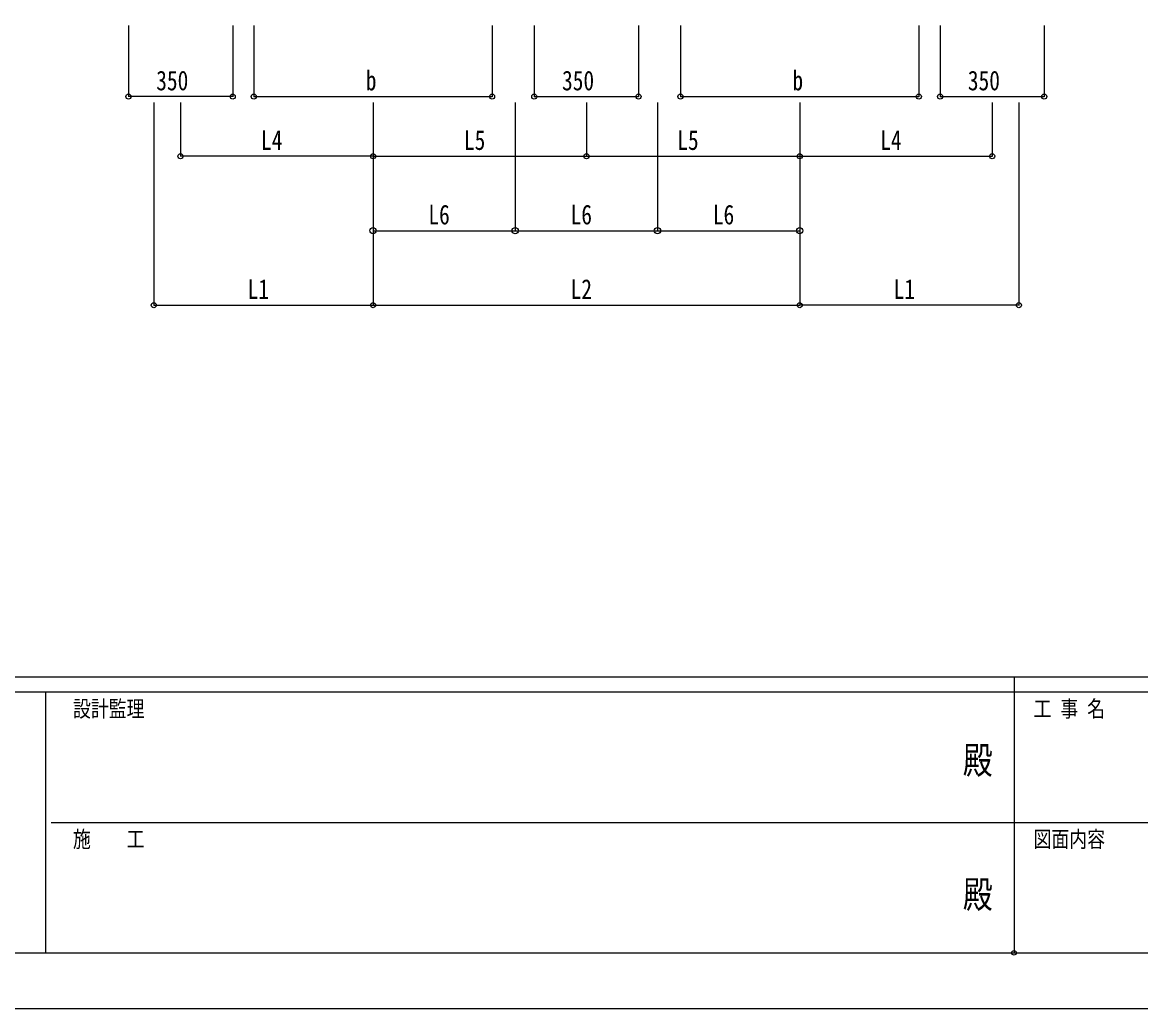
# Model space of a CAD drawing. Units: millimetres, scale not verified. Extents: x -10512 to 10512, y -7425 to 7425.
# Drawn here: x -3341 to 413, y -7425 to -4115 of the extents above; entities that cross this region are included whole.
import ezdxf
from ezdxf.enums import TextEntityAlignment as Align

# ---------------------------------------------------------------- set-up
doc = ezdxf.new("R2010")
doc.units = ezdxf.units.MM
doc.header["$LTSCALE"] = 30
doc.header["$PDMODE"] = 32
doc.header["$PDSIZE"] = 15
doc.layers.add('0-6_YKK_D', color=6, linetype='Continuous')
doc.layers.add('0-7_YKK_ZWAK', color=7, linetype='Continuous')
doc.styles.add('ＭＳ ゴシック', font='')
doc.styles.get('ＭＳ ゴシック').set_extended_font_data('MS Gothic')

msp = doc.modelspace()

# ---------------------------------------------------------------- linework, layer by layer
at = {"layer": '0-6_YKK_D'}
for p, q in [((-2984.81, -4124.84), (-2984.81, -4365.09)), ((-2634.81, -4124.84), (-2634.81, -4365.09)), ((-2564.01, -4124.84), (-2564.01, -4365.09)), ((-1764.01, -4124.84), (-1764.01, -4365.09)), ((-1622.8, -4124.84), (-1622.8, -4365.09)), ((-1272.8, -4124.84), (-1272.8, -4365.09)), ((-1132.01, -4124.84), (-1132.01, -4365.09)), ((-332.01, -4124.84), (-332.01, -4365.09)), ((-260.8, -4124.84), (-260.8, -4365.09)), ((89.2, -4124.84), (89.2, -4365.09)), ((-2634.81, -4364.09), (-2984.81, -4364.09)), ((-2899.81, -4384.09), (-2899.81, -5065.09)), ((-2809.81, -4384.09), (-2809.81, -4565.09)), ((-2564.01, -4364.09), (-1764.01, -4364.09)), ((-2163.81, -4384.09), (-2163.81, -4565.09)), ((-2163.81, -4384.09), (-2163.81, -4565.09)), ((-2163.81, -4384.09), (-2163.81, -5065.09)), ((-2163.81, -4384.09), (-2163.81, -5065.09)), ((-2163.81, -4384.09), (-2163.81, -4815.09)), ((-1686.47, -4384.09), (-1686.47, -4815.09)), ((-1686.47, -4384.09), (-1686.47, -4815.09)), ((-1622.8, -4364.09), (-1272.8, -4364.09)), ((-1447.8, -4384.09), (-1447.8, -4565.09)), ((-1447.8, -4384.09), (-1447.8, -4565.09)), ((-1209.14, -4384.09), (-1209.14, -4815.09)), ((-1209.14, -4384.09), (-1209.14, -4815.09)), ((-1132.01, -4364.09), (-332.01, -4364.09)), ((-731.81, -4384.09), (-731.81, -4565.09)), ((-731.81, -4384.09), (-731.81, -4565.09)), ((-731.81, -4384.09), (-731.81, -5065.09)), ((-731.81, -4384.09), (-731.81, -5065.09)), ((-731.81, -4384.09), (-731.81, -4815.09)), ((-260.8, -4364.09), (89.2, -4364.09)), ((-85.81, -4384.09), (-85.81, -4565.09)), ((4.19, -4384.09), (4.19, -5065.09)), ((-2163.81, -4564.09), (-2809.81, -4564.09)), ((-2163.81, -4564.09), (-1447.8, -4564.09)), ((-1447.8, -4564.09), (-731.81, -4564.09)), ((-731.81, -4564.09), (-85.81, -4564.09)), ((-2163.81, -4814.09), (-1686.47, -4814.09)), ((-1686.47, -4814.09), (-1209.14, -4814.09)), ((-1209.14, -4814.09), (-731.81, -4814.09)), ((-2899.81, -5064.09), (-2163.81, -5064.09)), ((-2163.81, -5064.09), (-731.81, -5064.09)), ((4.19, -5064.09), (-731.81, -5064.09))]:
    msp.add_line(p, q, dxfattribs=at)
for centre, radius in [((-2984.81, -4364.09), 8.5), ((-2634.81, -4364.09), 8.5), ((-2564.01, -4364.09), 8.5), ((-1764.01, -4364.09), 8.5), ((-1622.8, -4364.09), 8.5), ((-1272.8, -4364.09), 8.5), ((-1132.01, -4364.09), 8.5), ((-332.01, -4364.09), 8.5), ((-260.8, -4364.09), 8.5), ((89.2, -4364.09), 8.5), ((-2809.81, -4564.09), 8.5), ((-2163.81, -4564.09), 8.5), ((-2163.81, -4564.09), 8.5), ((-1447.8, -4564.09), 8.5), ((-1447.8, -4564.09), 8.5), ((-731.81, -4564.09), 8.5), ((-731.81, -4564.09), 8.5), ((-85.81, -4564.09), 8.5), ((-2163.81, -4814.09), 10.62), ((-1686.47, -4814.09), 10.62), ((-1686.47, -4814.09), 10.62), ((-1209.14, -4814.09), 10.62), ((-1209.14, -4814.09), 10.62), ((-731.81, -4814.09), 10.62), ((-2899.81, -5064.09), 8.5), ((-2163.81, -5064.09), 8.5), ((-2163.81, -5064.09), 8.5), ((-731.81, -5064.09), 8.5), ((-731.81, -5064.09), 8.5), ((4.19, -5064.09), 8.5)]:
    msp.add_circle(centre, radius, dxfattribs=at)
at = {"layer": '0-7_YKK_ZWAK'}
for p, q in [((9737.55, -6312.5), (-9762.45, -6312.5)), ((-12.45, -6312.5), (-12.45, -7237.5)), ((-3262.45, -6362.5), (-9762.45, -6362.5)), ((-3262.45, -6362.5), (-3262.45, -7237.5)), ((-12.45, -6362.5), (-3262.45, -6362.5)), ((3237.55, -6362.5), (-12.45, -6362.5)), ((-3243.7, -6800), (-12.45, -6800)), ((-12.45, -6800), (3237.55, -6800)), ((-9762.45, -7237.5), (-3262.45, -7237.5)), ((-3262.45, -7237.5), (-12.45, -7237.5)), ((-12.45, -7237.5), (3237.55, -7237.5))]:
    msp.add_line(p, q, dxfattribs=at)
msp.add_lwpolyline([(-10512.5, -7425), (10512.5, -7425), (10512.5, 7425), (-10512.5, 7425)], close=True, dxfattribs=at)
msp.add_point((-12.45, -7237.5), dxfattribs=at)

# ---------------------------------------------------------------- texts
at = {"layer": '0-6_YKK_D', "style": 'ＭＳ ゴシック', "width": 0.8}
for s, p in [('350', (-2891.41, -4362.79)), ('b', (-2188.01, -4362.79)), ('350', (-1529.4, -4362.79)), ('b', (-756.01, -4362.79)), ('350', (-167.4, -4362.79)), ('L4', (-2539.61, -4562.76)), ('L5', (-1858.61, -4562.76)), ('L5', (-1142.61, -4562.76)), ('L4', (-461.61, -4562.76)), ('L6', (-1977.94, -4812.76)), ('L6', (-1500.61, -4812.76)), ('L6', (-1023.27, -4812.76)), ('L1', (-2584.61, -5062.79)), ('L2', (-1500.61, -5062.79)), ('L1', (-416.61, -5062.79))]:
    msp.add_text(s, height=65.98, dxfattribs=at).set_placement(p, align=Align.BOTTOM_LEFT)
at = {"layer": '0-7_YKK_ZWAK', "style": 'ＭＳ ゴシック', "width": 0.8}
for s, height, p in [('設計監理', 54.99, (-3170.78, -6462.5)), ('工 事 名', 54.99, (53.17, -6462.5)), ('殿', 91.64, (-184.17, -6664.58)), ('施\u3000\u3000工', 54.99, (-3170.78, -6900)), ('図面内容', 54.99, (53.17, -6900)), ('殿', 91.64, (-184.17, -7114.58))]:
    msp.add_text(s, height=height, dxfattribs=at).set_placement(p, align=Align.BOTTOM_LEFT)

doc.saveas('drawing.dxf')
